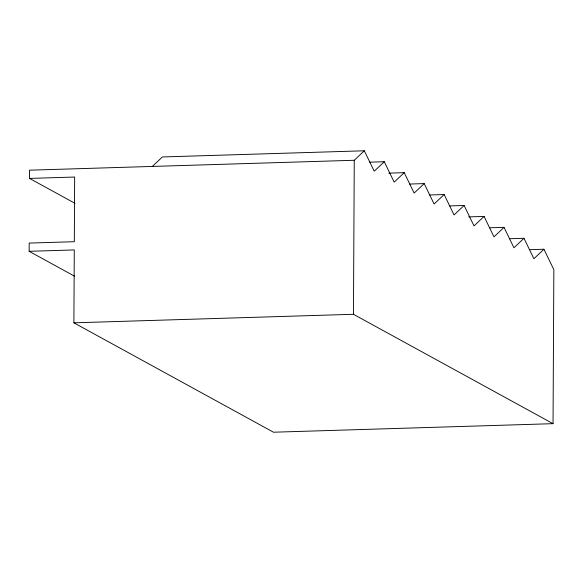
<?xml version="1.0" encoding="UTF-8"?>
<svg xmlns="http://www.w3.org/2000/svg" width="583" height="583" viewBox="0 0 583 583"><rect width="100%" height="100%" fill="white"/><g stroke="black" fill="none" stroke-linecap="round" stroke-linejoin="round"><path stroke-width="0.87" d="M29.15 251.309L29.194 243.082L74.325 241.705L74.66 177.035L29.529 178.413L29.573 170.185L354.26 160.267L364.317 150.786L374.22 171.205L384.277 161.724L394.181 182.144L404.238 172.663L414.141 193.082L424.198 183.601L434.095 204.021L444.159 194.54L454.055 214.959L464.112 205.478L474.015 225.898L484.072 216.417L493.976 236.836L504.033 227.355L513.929 247.782L523.993 238.294L533.89 258.721L543.946 249.24L553.85 269.659L553.041 423.673L273.485 432.214L73.895 322.822L74.281 249.932L29.15 251.309L74.653 276.247M553.041 423.673L353.458 314.288L354.26 160.267M152.316 166.439L162.373 156.958L364.317 150.786M369.724 162.169L384.277 161.724M388.774 173.136L404.238 172.663M409.645 184.046L424.198 183.601M429.598 194.984L444.159 194.54M449.559 205.923L464.112 205.478M468.608 216.891L484.072 216.417M489.48 227.8L504.033 227.355M509.433 238.739L523.993 238.294M529.393 249.684L543.946 249.24M73.895 322.822L353.458 314.288M29.529 178.413L75.039 203.35"/></g></svg>
